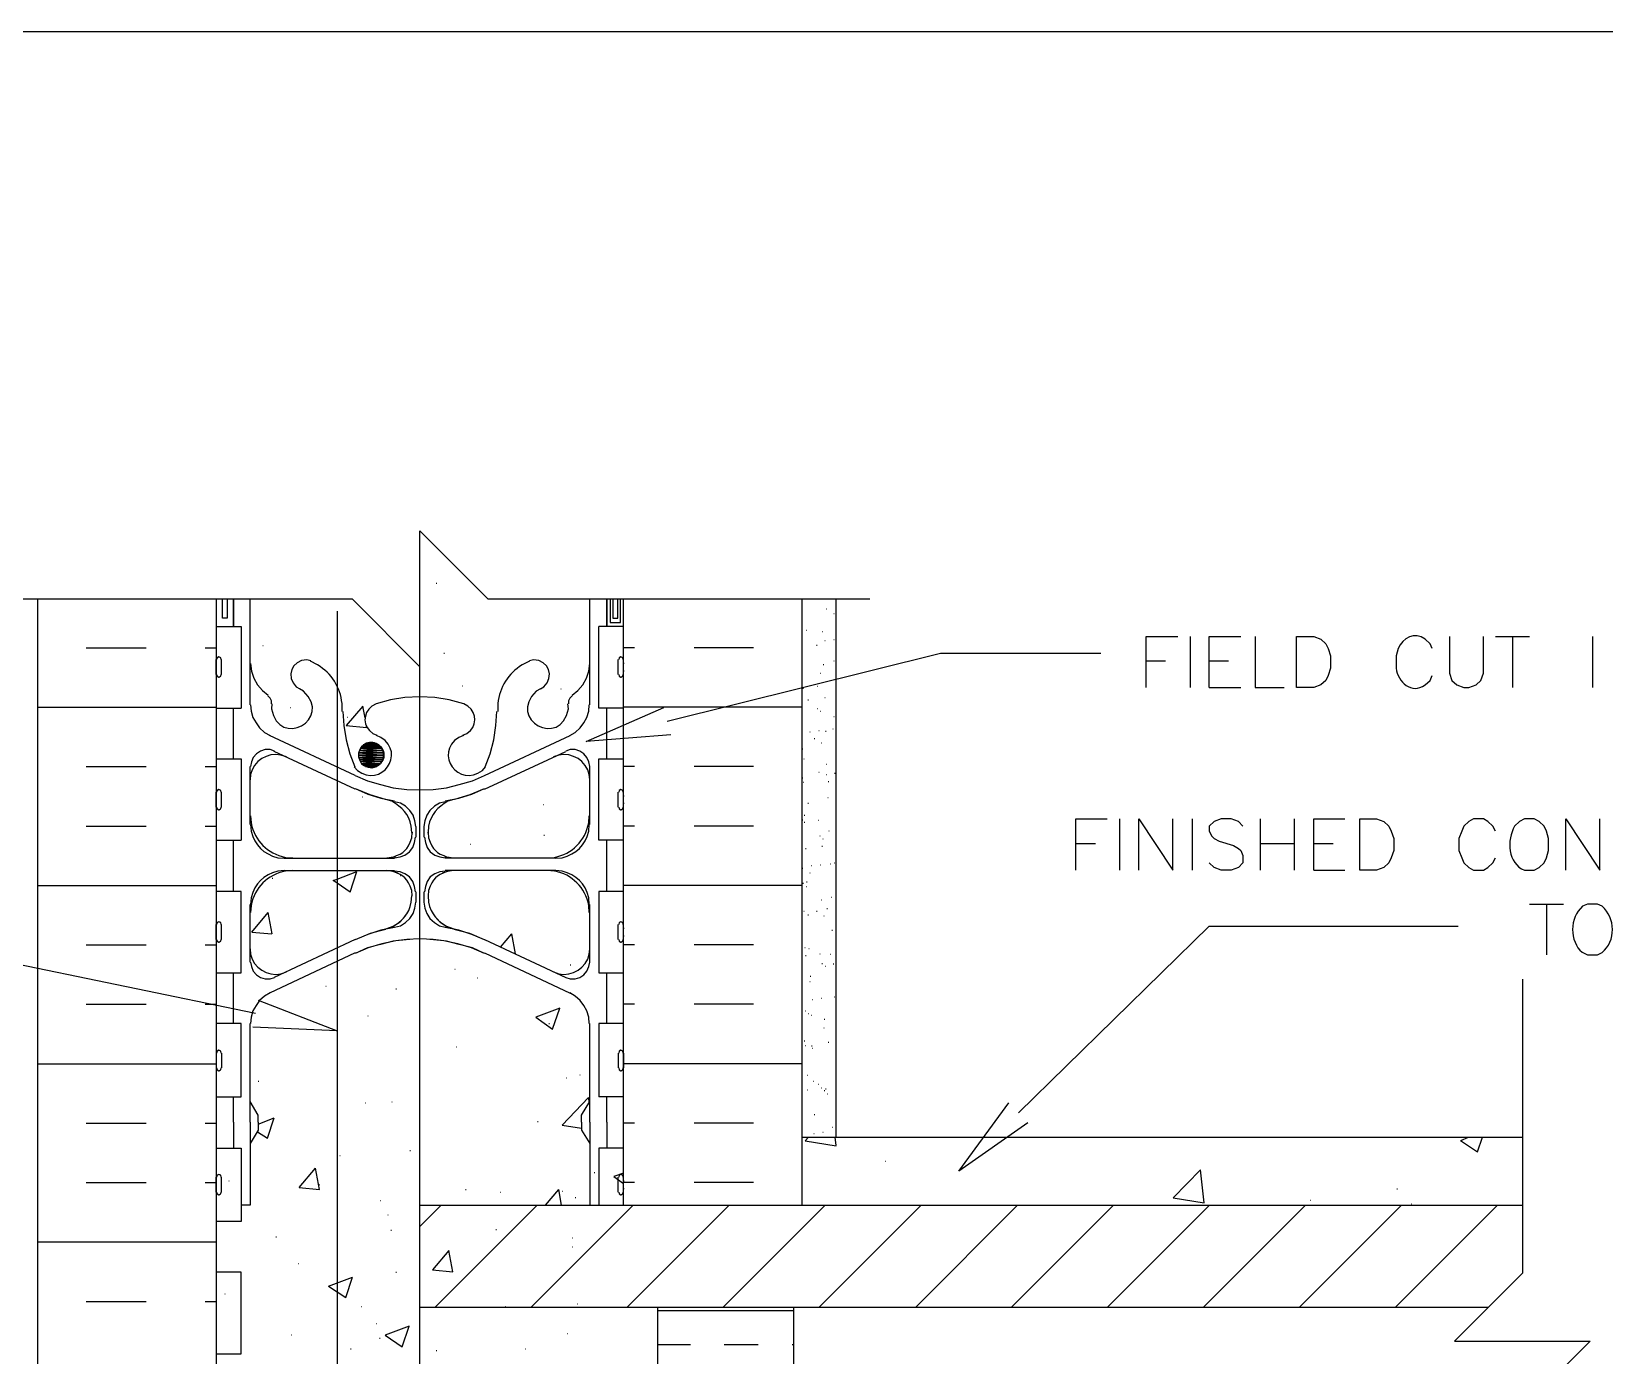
# Model space of a CAD drawing. Header units: millimetres. Extents: x 14 to 201, y 16 to 268.
# Drawn here: x 85 to 158.5, y 205.8 to 267.7 of the extents above; entities that cross this region are included whole.
import ezdxf

# ---------------------------------------------------------------- set-up
doc = ezdxf.new("R2010")
doc.units = ezdxf.units.MM
doc.layers.get('0').update_dxf_attribs({"linetype": 'CONTINUOUS'})

msp = doc.modelspace()

# ---------------------------------------------------------------- linework, layer by layer
at = {"color": 0}
for p, q in [((17.0174, 267.716), (198.121, 267.716)), ((103.124, 238.019), (103.124, 244.369)), ((103.124, 244.369), (106.299, 241.194)), ((82.0843, 241.194), (99.949, 241.194)), ((85.2593, 188.13), (85.2593, 241.194)), ((93.599, 241.194), (93.599, 188.13)), ((93.8953, 240.284), (93.8953, 241.194)), ((94.1077, 241.194), (94.1077, 240.284)), ((94.404, 239.903), (94.404, 241.194)), ((94.404, 241.194), (94.404, 239.903)), ((95.1865, 236.241), (95.1865, 241.194)), ((99.2505, 240.622), (99.2505, 115.105)), ((99.949, 241.194), (103.124, 238.019)), ((106.299, 241.194), (124.164, 241.194)), ((111.062, 236.241), (111.062, 241.194)), ((111.867, 239.903), (111.867, 241.194)), ((111.867, 241.194), (111.867, 239.903)), ((112.014, 241.194), (112.014, 240.093)), ((112.141, 241.194), (112.141, 240.284)), ((112.373, 240.284), (112.373, 241.194)), ((112.5, 240.093), (112.5, 241.194)), ((112.649, 212.852), (112.649, 241.194)), ((120.989, 212.852), (120.989, 241.194)), ((122.577, 216.027), (122.577, 241.194)), ((93.599, 239.903), (94.7635, 239.903)), ((94.1077, 240.284), (93.8953, 240.284)), ((94.7635, 239.903), (94.7635, 236.092)), ((112.649, 239.903), (111.485, 239.903)), ((111.485, 236.092), (111.485, 239.903)), ((112.014, 240.093), (112.5, 240.093)), ((112.141, 240.284), (112.373, 240.284)), ((137.075, 237.046), (137.075, 239.437)), ((137.075, 239.437), (138.558, 239.437)), ((139.128, 239.437), (139.128, 237.046)), ((140.017, 237.046), (140.017, 239.437)), ((140.017, 239.437), (141.5, 239.437)), ((142.176, 239.437), (142.176, 237.046)), ((144.103, 237.046), (144.103, 239.437)), ((144.103, 239.437), (144.908, 239.437)), ((144.908, 239.437), (145.245, 239.31)), ((145.245, 239.31), (145.478, 239.099)), ((145.478, 239.099), (145.584, 238.867)), ((150.347, 239.099), (150.114, 239.31)), ((150.453, 238.867), (150.347, 239.099)), ((151.258, 239.437), (151.258, 237.722)), ((152.845, 237.722), (152.845, 239.437)), ((153.416, 239.437), (155.003, 239.437)), ((154.2, 239.437), (154.2, 237.046)), ((157.945, 239.437), (157.945, 237.046)), ((93.599, 237.659), (93.599, 238.358)), ((93.6417, 238.442), (93.6198, 238.358)), ((93.726, 238.485), (93.6417, 238.442)), ((93.8114, 238.442), (93.726, 238.485)), ((93.726, 238.485), (93.7465, 238.485)), ((93.8318, 238.358), (93.8114, 238.442)), ((93.8526, 237.659), (93.8526, 238.358)), ((98.0225, 238.294), (97.8323, 238.337)), ((108.436, 238.337), (108.246, 238.294)), ((112.396, 237.659), (112.396, 238.358)), ((112.437, 238.442), (112.416, 238.358)), ((112.522, 238.485), (112.437, 238.442)), ((112.522, 238.485), (112.543, 238.485)), ((112.606, 238.442), (112.522, 238.485)), ((112.629, 238.358), (112.606, 238.442)), ((112.649, 237.659), (112.649, 238.358)), ((114.68, 235.479), (127.466, 238.654)), ((127.466, 238.654), (134.958, 238.654)), ((137.075, 238.294), (137.986, 238.294)), ((140.017, 238.294), (140.928, 238.294)), ((145.584, 238.867), (145.69, 238.528)), ((145.69, 238.528), (145.69, 237.956)), ((148.865, 238.867), (148.759, 238.528)), ((148.759, 238.528), (148.759, 237.956)), ((93.599, 238.188), (93.6198, 238.188)), ((93.599, 237.829), (93.6198, 237.829)), ((93.6198, 237.659), (93.6417, 237.575)), ((93.6417, 237.575), (93.726, 237.532)), ((93.726, 237.532), (93.8114, 237.575)), ((93.8114, 237.575), (93.8318, 237.659)), ((95.2073, 238.168), (95.25, 237.808)), ((95.25, 237.808), (95.3562, 237.49)), ((98.341, 238.104), (98.002, 238.274)), ((103.124, 212.852), (103.124, 238.019)), ((108.246, 238.274), (107.907, 238.104)), ((110.913, 237.49), (111.019, 237.808)), ((111.019, 237.808), (111.062, 238.168)), ((112.416, 237.659), (112.437, 237.575)), ((112.437, 237.575), (112.522, 237.532)), ((112.522, 237.532), (112.606, 237.575)), ((112.606, 237.575), (112.629, 237.659)), ((112.649, 238.188), (112.67, 238.188)), ((112.649, 237.829), (112.67, 237.829)), ((145.584, 237.617), (145.478, 237.383)), ((145.69, 237.956), (145.584, 237.617)), ((150.347, 237.383), (150.453, 237.617)), ((151.258, 237.722), (151.362, 237.383)), ((152.717, 237.383), (152.845, 237.722)), ((93.726, 237.532), (93.7465, 237.532)), ((95.3562, 237.49), (95.5255, 237.173)), ((95.5255, 237.173), (95.7584, 236.918)), ((95.7584, 236.918), (96.0328, 236.686)), ((97.3459, 237.087), (97.5155, 236.983)), ((97.6835, 236.877), (97.4933, 236.983)), ((108.755, 236.983), (108.563, 236.877)), ((108.755, 236.983), (108.924, 237.087)), ((110.236, 236.686), (110.512, 236.918)), ((110.512, 236.918), (110.745, 237.173)), ((110.745, 237.173), (110.913, 237.49)), ((112.522, 237.532), (112.543, 237.532)), ((140.017, 237.046), (141.5, 237.046)), ((142.176, 237.046), (143.531, 237.046)), ((144.908, 237.046), (144.103, 237.046)), ((145.245, 237.173), (144.908, 237.046)), ((145.478, 237.383), (145.245, 237.173)), ((150.114, 237.173), (150.347, 237.383)), ((151.362, 237.383), (151.595, 237.173)), ((151.595, 237.173), (151.934, 237.046)), ((151.934, 237.046), (152.167, 237.046)), ((152.167, 237.046), (152.506, 237.173)), ((152.506, 237.173), (152.717, 237.383)), ((93.599, 236.092), (94.7635, 236.092)), ((94.404, 233.722), (94.404, 236.092)), ((95.2073, 236.241), (95.2292, 235.945)), ((96.1182, 236.558), (96.012, 236.664)), ((96.1817, 236.431), (96.1182, 236.558)), ((96.1817, 236.284), (96.1817, 236.431)), ((96.2021, 236.284), (96.1817, 236.051)), ((99.4833, 235.924), (99.4833, 236.305)), ((101.071, 236.284), (100.881, 236.178)), ((101.749, 236.474), (101.071, 236.284)), ((102.425, 236.58), (101.749, 236.474)), ((103.124, 236.621), (102.425, 236.58)), ((103.823, 236.58), (103.124, 236.621)), ((104.499, 236.474), (103.823, 236.58)), ((105.178, 236.284), (104.499, 236.474)), ((105.368, 236.178), (105.178, 236.284)), ((106.765, 236.305), (106.765, 235.924)), ((110.067, 236.051), (110.046, 236.284)), ((110.13, 236.558), (110.067, 236.431)), ((110.067, 236.431), (110.067, 236.284)), ((110.236, 236.664), (110.13, 236.558)), ((110.892, 234.527), (114.533, 236.115)), ((111.019, 235.945), (111.041, 236.241)), ((112.649, 236.092), (111.485, 236.092)), ((111.867, 233.722), (111.867, 236.092)), ((95.2292, 235.945), (95.3135, 235.648)), ((95.3135, 235.648), (95.4624, 235.395)), ((95.4624, 235.395), (95.6303, 235.162)), ((99.526, 235.924), (99.5673, 235.267)), ((106.679, 235.267), (106.722, 235.924)), ((110.617, 235.162), (110.786, 235.395)), ((110.786, 235.395), (110.935, 235.648)), ((110.935, 235.648), (111.019, 235.945)), ((95.6303, 235.162), (95.8631, 234.95)), ((95.8631, 234.95), (96.1182, 234.801)), ((100.096, 232.94), (96.096, 234.801)), ((100.096, 232.94), (96.096, 234.801)), ((99.5673, 235.267), (99.6735, 234.611)), ((99.6735, 234.611), (99.8432, 233.955)), ((100.922, 234.907), (101.114, 234.823)), ((101.304, 234.717), (101.092, 234.801)), ((105.155, 234.801), (104.944, 234.717)), ((105.135, 234.823), (105.325, 234.907)), ((106.15, 232.94), (110.151, 234.801)), ((106.15, 232.94), (110.151, 234.801)), ((106.405, 233.955), (106.575, 234.611)), ((106.575, 234.611), (106.679, 235.267)), ((110.13, 234.801), (110.383, 234.95)), ((110.383, 234.95), (110.617, 235.162)), ((114.85, 234.844), (110.892, 234.527)), ((95.4828, 233.955), (95.334, 233.785)), ((95.673, 234.082), (95.4828, 233.955)), ((95.8854, 234.145), (95.673, 234.082)), ((96.1182, 234.145), (95.8854, 234.145)), ((96.3291, 234.082), (96.1182, 234.145)), ((100.096, 232.304), (96.3083, 234.061)), ((100.096, 232.304), (96.3083, 234.061)), ((96.8802, 233.808), (96.6251, 233.892)), ((96.8802, 233.808), (96.6251, 233.892)), ((99.8432, 233.955), (100.076, 233.342)), ((100.309, 234.145), (100.245, 233.976)), ((100.245, 233.976), (100.245, 233.808)), ((101.431, 233.892), (100.245, 233.892)), ((100.245, 233.892), (101.431, 233.785)), ((100.245, 233.892), (101.431, 233.892)), ((101.431, 233.998), (100.266, 233.998)), ((100.266, 233.998), (101.431, 233.892)), ((100.266, 233.998), (101.431, 233.998)), ((101.41, 234.104), (100.288, 234.104)), ((100.288, 234.104), (101.431, 233.998)), ((100.288, 234.104), (101.41, 234.104)), ((101.346, 234.208), (100.329, 234.208)), ((100.329, 234.208), (101.41, 234.104)), ((100.329, 234.208), (101.346, 234.208)), ((101.283, 234.294), (100.415, 234.294)), ((100.415, 234.294), (101.346, 234.208)), ((100.415, 234.294), (101.283, 234.294)), ((101.197, 234.378), (100.478, 234.378)), ((100.478, 234.378), (101.283, 234.294)), ((100.478, 234.378), (101.197, 234.378)), ((101.114, 234.421), (100.584, 234.421)), ((100.584, 234.421), (101.197, 234.378)), ((100.584, 234.421), (101.114, 234.421)), ((101.007, 234.464), (100.691, 234.464)), ((100.691, 234.464), (101.114, 234.421)), ((100.691, 234.464), (101.007, 234.464)), ((100.795, 234.484), (101.007, 234.464)), ((100.795, 234.484), (100.901, 234.484)), ((100.901, 234.484), (101.007, 234.464)), ((101.007, 234.464), (101.114, 234.421)), ((101.114, 234.421), (101.197, 234.378)), ((101.197, 234.378), (101.283, 234.294)), ((101.283, 234.294), (101.346, 234.208)), ((101.41, 234.061), (101.324, 234.231)), ((101.346, 234.208), (101.41, 234.104)), ((101.41, 234.104), (101.431, 233.998)), ((101.431, 233.892), (101.41, 234.061)), ((101.41, 233.722), (101.431, 233.892)), ((101.431, 233.998), (101.431, 233.892)), ((101.431, 233.892), (101.431, 233.785)), ((106.15, 232.304), (109.94, 234.061)), ((106.15, 232.304), (109.94, 234.061)), ((106.172, 233.342), (106.405, 233.955)), ((109.621, 233.892), (109.368, 233.808)), ((109.621, 233.892), (109.368, 233.808)), ((110.151, 234.145), (109.94, 234.082)), ((110.383, 234.145), (110.151, 234.145)), ((110.596, 234.082), (110.383, 234.145)), ((110.786, 233.955), (110.596, 234.082)), ((110.935, 233.785), (110.786, 233.955)), ((93.599, 233.722), (94.7635, 233.722)), ((94.7635, 233.722), (94.7635, 229.912)), ((95.1865, 230.653), (95.1865, 233.363)), ((95.25, 233.575), (95.2073, 233.363)), ((95.334, 233.785), (95.25, 233.575)), ((100.055, 233.342), (100.203, 233.172)), ((100.245, 233.808), (100.309, 233.638)), ((101.431, 233.785), (100.266, 233.785)), ((100.266, 233.785), (101.41, 233.679)), ((100.266, 233.785), (101.431, 233.785)), ((101.41, 233.679), (100.288, 233.679)), ((100.288, 233.679), (101.346, 233.595)), ((100.288, 233.679), (101.41, 233.679)), ((100.309, 233.638), (100.393, 233.489)), ((101.346, 233.595), (100.329, 233.595)), ((100.329, 233.595), (101.283, 233.489)), ((100.329, 233.595), (101.346, 233.595)), ((100.393, 233.489), (100.542, 233.383)), ((101.283, 233.489), (100.415, 233.489)), ((100.415, 233.489), (101.197, 233.426)), ((100.415, 233.489), (101.283, 233.489)), ((101.197, 233.426), (100.478, 233.426)), ((100.478, 233.426), (101.114, 233.363)), ((100.478, 233.426), (101.197, 233.426)), ((100.542, 233.383), (100.711, 233.32)), ((101.114, 233.363), (100.584, 233.363)), ((100.584, 233.363), (101.007, 233.32)), ((100.584, 233.363), (101.114, 233.363)), ((101.007, 233.32), (100.691, 233.32)), ((100.691, 233.32), (100.901, 233.299)), ((100.691, 233.32), (101.007, 233.32)), ((100.711, 233.32), (100.881, 233.299)), ((100.901, 233.299), (100.795, 233.299)), ((100.881, 233.299), (101.05, 233.342)), ((101.007, 233.32), (100.901, 233.299)), ((101.114, 233.363), (101.007, 233.32)), ((101.05, 233.342), (101.197, 233.426)), ((101.197, 233.426), (101.114, 233.363)), ((101.197, 233.426), (101.324, 233.553)), ((101.283, 233.489), (101.197, 233.426)), ((101.346, 233.595), (101.283, 233.489)), ((101.324, 233.553), (101.41, 233.722)), ((101.41, 233.679), (101.346, 233.595)), ((101.431, 233.785), (101.41, 233.679)), ((106.046, 233.172), (106.193, 233.342)), ((111.019, 233.575), (110.935, 233.785)), ((111.062, 233.363), (111.019, 233.575)), ((111.062, 230.653), (111.062, 233.363)), ((111.485, 229.912), (111.485, 233.722)), ((111.485, 233.722), (112.649, 233.722)), ((95.2073, 232.982), (95.1865, 232.727)), ((95.2073, 232.982), (95.1865, 232.727)), ((100.096, 232.94), (100.668, 232.684)), ((100.668, 232.684), (101.283, 232.517)), ((101.283, 232.517), (101.876, 232.368)), ((104.372, 232.368), (104.965, 232.517)), ((104.965, 232.517), (105.58, 232.684)), ((105.58, 232.684), (106.15, 232.94)), ((111.062, 232.727), (111.041, 232.982)), ((111.062, 232.727), (111.041, 232.982)), ((93.599, 231.458), (93.599, 232.155)), ((93.599, 231.987), (93.6198, 231.987)), ((93.6417, 232.241), (93.6198, 232.155)), ((93.726, 232.283), (93.6417, 232.241)), ((93.8114, 232.241), (93.726, 232.283)), ((93.726, 232.283), (93.7465, 232.283)), ((93.8318, 232.155), (93.8114, 232.241)), ((93.8526, 231.458), (93.8526, 232.155)), ((100.096, 232.325), (100.691, 232.071)), ((100.096, 232.325), (100.775, 232.051)), ((100.691, 232.071), (101.304, 231.881)), ((100.775, 232.051), (101.494, 231.838)), ((101.304, 231.881), (101.939, 231.754)), ((101.812, 231.732), (101.537, 231.818)), ((101.876, 232.368), (102.509, 232.283)), ((102.213, 231.648), (101.939, 231.712)), ((102.509, 232.283), (103.124, 232.261)), ((103.124, 232.261), (103.737, 232.283)), ((103.737, 232.283), (104.372, 232.368)), ((104.309, 231.712), (104.033, 231.648)), ((104.309, 231.754), (104.944, 231.881)), ((104.712, 231.818), (104.436, 231.732)), ((104.754, 231.838), (105.474, 232.051)), ((104.944, 231.881), (105.558, 232.071)), ((105.474, 232.051), (106.15, 232.325)), ((105.558, 232.071), (106.15, 232.325)), ((112.396, 231.458), (112.396, 232.155)), ((112.437, 232.241), (112.416, 232.155)), ((112.522, 232.283), (112.437, 232.241)), ((112.522, 232.283), (112.543, 232.283)), ((112.606, 232.241), (112.522, 232.283)), ((112.629, 232.155), (112.606, 232.241)), ((112.649, 231.458), (112.649, 232.155)), ((112.649, 231.987), (112.67, 231.987)), ((93.599, 231.648), (93.6198, 231.648)), ((93.6198, 231.458), (93.6417, 231.372)), ((93.6417, 231.372), (93.726, 231.33)), ((93.726, 231.33), (93.8114, 231.372)), ((93.726, 231.33), (93.7465, 231.33)), ((93.8114, 231.372), (93.8318, 231.458)), ((95.2073, 231.056), (95.2292, 230.717)), ((95.2073, 231.056), (95.2292, 230.717)), ((102.446, 231.499), (102.213, 231.648)), ((102.658, 231.309), (102.446, 231.499)), ((102.807, 231.077), (102.658, 231.309)), ((102.891, 230.823), (102.807, 231.077)), ((103.441, 231.077), (103.357, 230.823)), ((103.59, 231.309), (103.441, 231.077)), ((103.801, 231.499), (103.59, 231.309)), ((104.033, 231.648), (103.801, 231.499)), ((111.019, 230.717), (111.041, 231.056)), ((111.019, 230.717), (111.041, 231.056)), ((112.416, 231.458), (112.437, 231.372)), ((112.437, 231.372), (112.522, 231.33)), ((112.522, 231.33), (112.606, 231.372)), ((112.522, 231.33), (112.543, 231.33)), ((112.606, 231.372), (112.629, 231.458)), ((112.649, 231.648), (112.67, 231.648)), ((95.2073, 230.653), (95.2292, 230.336)), ((95.2073, 230.653), (95.2292, 230.336)), ((102.742, 230.271), (102.722, 230.568)), ((102.742, 230.018), (102.765, 230.271)), ((102.765, 230.271), (102.785, 230.271)), ((102.934, 230.547), (102.891, 230.823)), ((102.934, 230.547), (102.934, 230.061)), ((103.357, 230.823), (103.314, 230.547)), ((103.314, 230.547), (103.314, 230.061)), ((103.484, 230.271), (103.504, 230.271)), ((103.527, 230.568), (103.504, 230.271)), ((103.504, 230.271), (103.527, 230.018)), ((111.019, 230.336), (111.041, 230.653)), ((111.019, 230.336), (111.041, 230.653)), ((133.795, 228.516), (133.795, 230.907)), ((133.795, 230.907), (135.254, 230.907)), ((135.826, 230.907), (135.826, 228.516)), ((136.737, 228.516), (136.737, 230.907)), ((136.737, 230.907), (138.325, 228.516)), ((138.325, 228.516), (138.325, 230.907)), ((139.234, 230.907), (139.234, 228.516)), ((140.25, 230.78), (140.017, 230.568)), ((140.017, 230.568), (140.017, 230.336)), ((140.017, 230.336), (140.145, 230.104)), ((140.589, 230.907), (140.25, 230.78)), ((141.055, 230.907), (140.589, 230.907)), ((141.394, 230.78), (141.055, 230.907)), ((141.604, 230.568), (141.394, 230.78)), ((142.409, 230.907), (142.409, 228.516)), ((143.997, 230.907), (143.997, 228.516)), ((144.908, 228.516), (144.908, 230.907)), ((144.908, 230.907), (146.367, 230.907)), ((147.066, 228.516), (147.066, 230.907)), ((147.066, 230.907), (147.85, 230.907)), ((147.85, 230.907), (148.187, 230.78)), ((148.187, 230.78), (148.42, 230.568)), ((148.42, 230.568), (148.526, 230.336)), ((148.526, 230.336), (148.653, 229.997)), ((151.828, 230.336), (151.701, 229.997)), ((151.934, 230.568), (151.828, 230.336)), ((152.167, 230.78), (151.934, 230.568)), ((152.379, 230.907), (152.167, 230.78)), ((152.845, 230.907), (152.379, 230.907)), ((153.056, 230.78), (152.845, 230.907)), ((153.289, 230.568), (153.056, 230.78)), ((153.416, 230.336), (153.289, 230.568)), ((154.537, 230.78), (154.304, 230.568)), ((154.77, 230.907), (154.537, 230.78)), ((155.215, 230.907), (154.77, 230.907)), ((155.448, 230.78), (155.215, 230.907)), ((155.681, 230.568), (155.448, 230.78)), ((155.787, 230.336), (155.681, 230.568)), ((155.892, 229.997), (155.787, 230.336)), ((156.697, 228.516), (156.697, 230.907)), ((156.697, 230.907), (158.284, 228.516)), ((158.284, 228.516), (158.284, 230.907)), ((93.599, 229.912), (94.7635, 229.912)), ((94.404, 227.521), (94.404, 229.912)), ((102.638, 229.362), (102.785, 229.574)), ((102.785, 229.574), (102.871, 229.807)), ((102.871, 229.807), (102.912, 230.061)), ((103.336, 230.061), (103.378, 229.807)), ((103.378, 229.807), (103.463, 229.574)), ((103.463, 229.574), (103.61, 229.362)), ((112.649, 229.912), (111.485, 229.912)), ((111.867, 227.521), (111.867, 229.912)), ((133.795, 229.765), (134.705, 229.765)), ((140.145, 230.104), (140.25, 229.997)), ((140.25, 229.997), (140.483, 229.871)), ((140.483, 229.871), (141.161, 229.658)), ((141.161, 229.658), (141.394, 229.532)), ((141.394, 229.532), (141.5, 229.426)), ((142.409, 229.765), (143.997, 229.765)), ((144.908, 229.765), (145.817, 229.765)), ((148.653, 229.997), (148.653, 229.426)), ((151.701, 229.997), (151.701, 229.426)), ((155.892, 229.426), (155.892, 229.997)), ((96.4777, 229.086), (96.774, 229.066)), ((96.4777, 229.086), (96.774, 229.066)), ((96.774, 229.066), (101.939, 229.066)), ((96.774, 229.066), (101.579, 229.066)), ((96.8375, 229.108), (97.1765, 229.086)), ((96.8375, 229.108), (97.1765, 229.086)), ((101.579, 229.086), (101.98, 229.15)), ((101.579, 229.086), (101.833, 229.108)), ((101.939, 229.086), (102.193, 229.129)), ((102.193, 229.129), (102.425, 229.213)), ((102.425, 229.213), (102.638, 229.362)), ((103.61, 229.362), (103.823, 229.213)), ((103.823, 229.213), (104.056, 229.129)), ((104.056, 229.129), (104.309, 229.086)), ((104.289, 229.15), (104.691, 229.086)), ((109.474, 229.066), (104.309, 229.066)), ((104.436, 229.108), (104.691, 229.086)), ((109.474, 229.066), (104.691, 229.066)), ((109.072, 229.086), (109.411, 229.108)), ((109.072, 229.086), (109.411, 229.108)), ((109.474, 229.066), (109.77, 229.086)), ((109.474, 229.066), (109.77, 229.086)), ((140.25, 228.643), (140.017, 228.854)), ((141.604, 228.854), (141.394, 228.643)), ((141.5, 229.426), (141.604, 229.193)), ((141.604, 229.193), (141.604, 228.854)), ((148.42, 228.854), (148.187, 228.643)), ((148.526, 229.086), (148.42, 228.854)), ((148.653, 229.426), (148.526, 229.086)), ((151.701, 229.426), (151.828, 229.086)), ((151.828, 229.086), (151.934, 228.854)), ((151.934, 228.854), (152.167, 228.643)), ((153.056, 228.643), (153.289, 228.854)), ((153.289, 228.854), (153.416, 229.086)), ((155.448, 228.643), (155.681, 228.854)), ((155.681, 228.854), (155.787, 229.086)), ((155.787, 229.086), (155.892, 229.426)), ((96.774, 228.494), (96.4777, 228.473)), ((96.774, 228.494), (96.4777, 228.473)), ((96.774, 228.494), (101.939, 228.494)), ((96.774, 228.494), (101.579, 228.494)), ((97.1765, 228.494), (96.8375, 228.473)), ((97.1765, 228.494), (96.8375, 228.473)), ((101.833, 228.473), (101.579, 228.494)), ((101.854, 228.451), (101.579, 228.494)), ((102.108, 228.367), (101.854, 228.451)), ((102.193, 228.431), (101.939, 228.473)), ((102.425, 228.346), (102.193, 228.431)), ((102.638, 228.197), (102.425, 228.346)), ((102.785, 227.987), (102.638, 228.197)), ((102.871, 227.754), (102.785, 227.987)), ((103.463, 227.987), (103.378, 227.754)), ((103.61, 228.197), (103.463, 227.987)), ((103.823, 228.346), (103.61, 228.197)), ((104.056, 228.431), (103.823, 228.346)), ((104.309, 228.473), (104.056, 228.431)), ((104.415, 228.451), (104.162, 228.367)), ((109.474, 228.494), (104.309, 228.494)), ((104.691, 228.494), (104.415, 228.451)), ((104.691, 228.494), (104.436, 228.473)), ((109.474, 228.494), (104.691, 228.494)), ((109.411, 228.473), (109.072, 228.494)), ((109.411, 228.473), (109.072, 228.494)), ((109.77, 228.473), (109.474, 228.494)), ((109.77, 228.473), (109.474, 228.494)), ((140.589, 228.516), (140.25, 228.643)), ((141.055, 228.516), (140.589, 228.516)), ((141.394, 228.643), (141.055, 228.516)), ((144.908, 228.516), (146.367, 228.516)), ((147.85, 228.516), (147.066, 228.516)), ((148.187, 228.643), (147.85, 228.516)), ((152.167, 228.643), (152.379, 228.516)), ((152.379, 228.516), (152.845, 228.516)), ((152.845, 228.516), (153.056, 228.643)), ((154.77, 228.516), (155.215, 228.516)), ((155.215, 228.516), (155.448, 228.643)), ((94.7635, 227.521), (93.599, 227.521)), ((94.7635, 223.711), (94.7635, 227.521)), ((102.722, 227.013), (102.742, 227.309)), ((102.765, 227.309), (102.742, 227.562)), ((102.912, 227.499), (102.871, 227.754)), ((102.934, 227.499), (102.934, 227.013)), ((103.314, 227.499), (103.314, 227.013)), ((103.378, 227.754), (103.336, 227.499)), ((103.527, 227.562), (103.504, 227.309)), ((103.504, 227.309), (103.527, 227.013)), ((112.649, 227.521), (111.485, 227.521)), ((111.485, 227.521), (111.485, 223.711)), ((95.1865, 224.218), (95.1865, 226.906)), ((95.2292, 227.225), (95.2073, 226.906)), ((95.2292, 227.225), (95.2073, 226.906)), ((95.2292, 226.864), (95.2073, 226.526)), ((95.2292, 226.864), (95.2073, 226.526)), ((102.807, 226.483), (102.891, 226.737)), ((102.891, 226.737), (102.934, 227.013)), ((103.314, 227.013), (103.357, 226.737)), ((103.357, 226.737), (103.441, 226.483)), ((111.041, 226.906), (111.019, 227.225)), ((111.041, 226.906), (111.019, 227.225)), ((111.041, 226.526), (111.019, 226.864)), ((111.041, 226.526), (111.019, 226.864)), ((111.062, 224.218), (111.062, 226.906)), ((155.003, 226.929), (156.591, 226.929)), ((155.787, 226.929), (155.787, 224.557)), ((157.479, 226.822), (157.269, 226.59)), ((157.712, 226.929), (157.479, 226.822)), ((158.178, 226.929), (157.712, 226.929)), ((158.39, 226.822), (158.178, 226.929)), ((93.599, 225.276), (93.599, 225.975)), ((93.599, 225.805), (93.6198, 225.805)), ((93.6417, 226.06), (93.6198, 225.975)), ((93.726, 226.103), (93.6417, 226.06)), ((93.8114, 226.06), (93.726, 226.103)), ((93.726, 226.103), (93.7465, 226.103)), ((93.8318, 225.975), (93.8114, 226.06)), ((93.8526, 225.276), (93.8526, 225.975)), ((101.939, 225.828), (101.304, 225.701)), ((101.537, 225.764), (101.876, 225.891)), ((101.537, 225.764), (101.812, 225.848)), ((101.876, 225.891), (102.193, 226.103)), ((101.939, 225.848), (102.213, 225.911)), ((102.193, 226.103), (102.446, 226.377)), ((102.213, 225.911), (102.446, 226.06)), ((102.446, 226.06), (102.658, 226.251)), ((102.658, 226.251), (102.807, 226.483)), ((103.441, 226.483), (103.59, 226.251)), ((103.59, 226.251), (103.801, 226.06)), ((103.801, 226.377), (104.056, 226.103)), ((103.801, 226.06), (104.033, 225.911)), ((104.033, 225.911), (104.309, 225.848)), ((104.056, 226.103), (104.372, 225.891)), ((104.944, 225.701), (104.309, 225.828)), ((104.372, 225.891), (104.712, 225.764)), ((104.436, 225.848), (104.712, 225.764)), ((112.396, 225.276), (112.396, 225.975)), ((112.437, 226.06), (112.416, 225.975)), ((112.522, 226.103), (112.437, 226.06)), ((112.522, 226.103), (112.543, 226.103)), ((112.606, 226.06), (112.522, 226.103)), ((112.629, 225.975), (112.606, 226.06)), ((112.649, 225.276), (112.649, 225.975)), ((112.649, 225.805), (112.67, 225.805)), ((131.107, 217.171), (140.017, 225.891)), ((140.017, 225.891), (151.658, 225.891)), ((93.599, 225.446), (93.6198, 225.446)), ((93.6198, 225.276), (93.6417, 225.192)), ((93.6417, 225.192), (93.726, 225.149)), ((93.726, 225.149), (93.8114, 225.192)), ((93.726, 225.149), (93.7465, 225.149)), ((93.8114, 225.192), (93.8318, 225.276)), ((100.096, 225.276), (96.3083, 223.498)), ((100.096, 225.276), (96.3083, 223.498)), ((100.795, 225.552), (100.096, 225.256)), ((100.691, 225.509), (100.096, 225.256)), ((101.283, 225.045), (100.668, 224.875)), ((101.304, 225.701), (100.691, 225.509)), ((101.346, 225.065), (100.711, 224.875)), ((101.537, 225.742), (100.795, 225.552)), ((101.876, 225.192), (101.283, 225.045)), ((102.003, 225.213), (101.346, 225.065)), ((102.509, 225.276), (101.876, 225.192)), ((102.658, 225.276), (102.003, 225.213)), ((103.124, 225.298), (102.509, 225.276)), ((103.737, 225.276), (103.124, 225.298)), ((104.246, 225.213), (103.59, 225.276)), ((104.372, 225.192), (103.737, 225.276)), ((104.902, 225.065), (104.246, 225.213)), ((104.965, 225.045), (104.372, 225.192)), ((105.453, 225.552), (104.712, 225.742)), ((105.537, 224.875), (104.902, 225.065)), ((105.558, 225.509), (104.944, 225.701)), ((105.58, 224.875), (104.965, 225.045)), ((106.15, 225.256), (105.453, 225.552)), ((106.15, 225.256), (105.558, 225.509)), ((106.15, 225.276), (109.94, 223.498)), ((106.15, 225.276), (109.94, 223.498)), ((112.416, 225.276), (112.437, 225.192)), ((112.437, 225.192), (112.522, 225.149)), ((112.522, 225.149), (112.606, 225.192)), ((112.522, 225.149), (112.543, 225.149)), ((112.606, 225.192), (112.629, 225.276)), ((112.649, 225.446), (112.67, 225.446)), ((95.4401, 221.805), (81.1953, 224.747)), ((95.1865, 224.832), (95.2073, 224.579)), ((95.1865, 224.832), (95.2073, 224.579)), ((100.096, 224.642), (96.096, 222.758)), ((100.096, 224.642), (96.096, 222.758)), ((100.668, 224.875), (100.096, 224.62)), ((100.711, 224.875), (100.096, 224.62)), ((106.15, 224.62), (105.537, 224.875)), ((106.15, 224.62), (105.58, 224.875)), ((106.15, 224.642), (110.151, 222.758)), ((106.15, 224.642), (110.151, 222.758)), ((111.041, 224.579), (111.062, 224.832)), ((111.041, 224.579), (111.062, 224.832)), ((157.712, 224.557), (158.178, 224.557)), ((158.178, 224.557), (158.39, 224.663)), ((93.599, 223.711), (94.7635, 223.711)), ((94.404, 221.341), (94.404, 223.711)), ((95.2073, 224.218), (95.25, 224.007)), ((95.25, 224.007), (95.334, 223.795)), ((95.334, 223.795), (95.4828, 223.625)), ((95.4828, 223.625), (95.673, 223.498)), ((96.6251, 223.668), (96.8802, 223.754)), ((96.6251, 223.668), (96.8802, 223.754)), ((109.368, 223.754), (109.621, 223.668)), ((109.368, 223.754), (109.621, 223.668)), ((110.596, 223.498), (110.786, 223.625)), ((110.786, 223.625), (110.935, 223.795)), ((110.935, 223.795), (111.019, 224.007)), ((111.019, 224.007), (111.062, 224.218)), ((111.485, 223.711), (112.649, 223.711)), ((111.867, 221.341), (111.867, 223.711)), ((95.673, 223.498), (95.8854, 223.435)), ((95.8854, 223.435), (96.1182, 223.435)), ((96.1182, 223.435), (96.3291, 223.498)), ((109.94, 223.498), (110.151, 223.435)), ((110.151, 223.435), (110.383, 223.435)), ((110.383, 223.435), (110.596, 223.498)), ((154.666, 223.415), (154.666, 209.677)), ((95.4624, 222.187), (95.3135, 221.933)), ((95.6303, 222.419), (95.4624, 222.187)), ((95.5668, 222.44), (99.2505, 221.002)), ((95.8631, 222.63), (95.6303, 222.419)), ((96.1182, 222.779), (95.8631, 222.63)), ((110.383, 222.63), (110.13, 222.779)), ((110.617, 222.419), (110.383, 222.63)), ((110.786, 222.187), (110.617, 222.419)), ((110.935, 221.933), (110.786, 222.187)), ((95.2292, 221.637), (95.2073, 221.341)), ((95.3135, 221.933), (95.2292, 221.637)), ((111.019, 221.637), (110.935, 221.933)), ((111.041, 221.341), (111.019, 221.637)), ((94.7635, 221.341), (93.599, 221.341)), ((94.7635, 217.91), (94.7635, 221.341)), ((95.1865, 216.726), (95.1865, 221.341)), ((99.2505, 221.002), (95.3135, 221.171)), ((111.062, 216.726), (111.062, 221.341)), ((112.649, 221.341), (111.485, 221.341)), ((111.485, 221.341), (111.485, 217.91)), ((93.599, 219.964), (93.599, 219.265)), ((93.6417, 220.049), (93.6198, 219.964)), ((93.726, 220.091), (93.6417, 220.049)), ((93.8114, 220.049), (93.726, 220.091)), ((93.726, 220.091), (93.7465, 220.091)), ((93.8318, 219.964), (93.8114, 220.049)), ((93.8526, 219.964), (93.8526, 219.265)), ((112.396, 219.964), (112.396, 219.265)), ((112.437, 220.049), (112.416, 219.964)), ((112.522, 220.091), (112.437, 220.049)), ((112.522, 220.091), (112.543, 220.091)), ((112.606, 220.049), (112.522, 220.091)), ((112.629, 219.964), (112.606, 220.049)), ((112.649, 219.964), (112.649, 219.265)), ((93.599, 219.794), (93.6198, 219.794)), ((93.599, 219.455), (93.6198, 219.455)), ((93.6198, 219.265), (93.6417, 219.181)), ((93.6417, 219.181), (93.726, 219.138)), ((93.726, 219.138), (93.8114, 219.181)), ((93.8114, 219.181), (93.8318, 219.265)), ((112.416, 219.265), (112.437, 219.181)), ((112.437, 219.181), (112.522, 219.138)), ((112.522, 219.138), (112.606, 219.181)), ((112.606, 219.181), (112.629, 219.265)), ((112.649, 219.794), (112.67, 219.794)), ((112.649, 219.455), (112.67, 219.455)), ((93.726, 219.138), (93.7465, 219.138)), ((112.522, 219.138), (112.543, 219.138)), ((93.599, 217.91), (94.7635, 217.91)), ((94.404, 216.726), (94.404, 217.91)), ((95.5668, 217.065), (95.1865, 217.7)), ((110.68, 217.065), (111.062, 217.7)), ((112.649, 217.91), (111.485, 217.91)), ((111.867, 216.726), (111.867, 217.91)), ((95.5668, 216.726), (95.5668, 217.065)), ((110.68, 216.726), (110.68, 217.065)), ((128.312, 214.439), (130.661, 217.636)), ((94.404, 216.726), (94.404, 215.52)), ((95.1865, 216.726), (95.1865, 212.852)), ((95.5668, 216.366), (95.1865, 215.731)), ((95.5668, 216.726), (95.5668, 216.366)), ((110.68, 216.726), (110.68, 216.366)), ((110.68, 216.366), (111.062, 215.731)), ((111.062, 216.726), (111.062, 212.852)), ((111.867, 216.726), (111.867, 215.52)), ((131.55, 216.705), (128.312, 214.439)), ((93.599, 215.52), (94.7635, 215.52)), ((94.7635, 215.52), (94.7635, 212.09)), ((112.649, 215.52), (111.485, 215.52)), ((111.485, 215.52), (111.485, 212.852)), ((120.989, 216.027), (154.666, 216.027)), ((93.599, 213.467), (93.599, 214.164)), ((93.6417, 214.249), (93.6198, 214.164)), ((93.726, 214.292), (93.6417, 214.249)), ((93.8114, 214.249), (93.726, 214.292)), ((93.726, 214.292), (93.7465, 214.292)), ((93.8318, 214.164), (93.8114, 214.249)), ((93.8526, 213.467), (93.8526, 214.164)), ((112.396, 213.467), (112.396, 214.164)), ((112.437, 214.249), (112.416, 214.164)), ((112.522, 214.292), (112.437, 214.249)), ((112.522, 214.292), (112.543, 214.292)), ((112.606, 214.249), (112.522, 214.292)), ((112.629, 214.164), (112.606, 214.249)), ((112.649, 213.467), (112.649, 214.164)), ((93.599, 213.996), (93.6198, 213.996)), ((93.599, 213.634), (93.6198, 213.634)), ((93.6198, 213.467), (93.6417, 213.381)), ((93.6417, 213.381), (93.726, 213.338)), ((93.726, 213.338), (93.8114, 213.381)), ((93.726, 213.338), (93.7465, 213.338)), ((93.8114, 213.381), (93.8318, 213.467)), ((112.416, 213.467), (112.437, 213.381)), ((112.437, 213.381), (112.522, 213.338)), ((112.522, 213.338), (112.606, 213.381)), ((112.522, 213.338), (112.543, 213.338)), ((112.606, 213.381), (112.629, 213.467)), ((112.649, 213.996), (112.67, 213.996)), ((112.649, 213.634), (112.67, 213.634)), ((95.1865, 212.852), (94.7635, 212.852)), ((103.124, 212.852), (154.666, 212.852)), ((103.124, 187.452), (103.124, 212.852)), ((120.926, 212.852), (154.666, 212.852)), ((94.7635, 212.09), (93.599, 212.09)), ((94.7635, 209.719), (93.599, 209.719)), ((94.7635, 205.909), (94.7635, 209.719)), ((151.491, 206.502), (154.666, 209.677)), ((93.599, 208.153), (93.599, 207.454)), ((93.599, 207.983), (93.6198, 207.983)), ((93.599, 207.646), (93.6198, 207.646)), ((103.124, 208.089), (153.078, 208.089)), ((114.237, 208.089), (114.237, 192.214)), ((120.587, 208.089), (120.587, 192.214)), ((151.491, 206.502), (157.841, 206.502)), ((157.841, 206.502), (154.666, 203.327)), ((93.599, 205.909), (94.7635, 205.909))]:
    msp.add_line(p, q, dxfattribs=at)
at = {"color": 252}
for p, q in [((103.886, 241.935), (103.907, 241.935)), ((122.131, 240.728), (122.154, 240.728)), ((122.47, 240.517), (122.491, 240.517)), ((121.179, 239.733), (121.2, 239.733)), ((121.666, 239.034), (121.688, 239.034)), ((121.941, 239.67), (121.962, 239.67)), ((122.047, 239.247), (122.068, 239.247)), ((122.47, 239.29), (122.491, 239.29)), ((87.5249, 238.908), (90.3182, 238.908)), ((93.0906, 238.908), (93.599, 238.908)), ((95.7792, 239.014), (95.8, 239.014)), ((104.246, 238.654), (104.267, 238.654)), ((113.158, 238.908), (112.649, 238.908)), ((118.723, 238.908), (115.951, 238.908)), ((122.47, 238.294), (122.491, 238.294)), ((121.835, 237.722), (121.857, 237.722)), ((121.984, 238.125), (122.005, 238.125)), ((105.092, 237.13), (105.114, 237.13)), ((109.707, 236.983), (109.728, 236.983)), ((121.03, 237.024), (121.053, 237.024)), ((121.688, 237.109), (121.708, 237.109)), ((85.2593, 236.135), (93.599, 236.135)), ((97.0703, 236.115), (97.0911, 236.115)), ((100.458, 236.178), (99.6735, 235.267)), ((100.562, 235.628), (100.458, 236.178)), ((120.989, 236.135), (112.649, 236.135)), ((121.263, 236.474), (121.285, 236.474)), ((122.047, 236.58), (122.068, 236.58)), ((99.7162, 235.669), (99.737, 235.669)), ((121.688, 236.072), (121.708, 236.072)), ((121.835, 235.945), (121.856, 235.945)), ((122.47, 235.692), (122.491, 235.692)), ((99.6735, 235.267), (100.626, 235.183)), ((100.626, 235.183), (100.626, 235.246)), ((121.349, 234.971), (121.369, 234.971)), ((121.559, 234.674), (121.582, 234.674)), ((121.772, 235.034), (121.792, 235.034)), ((122.089, 235.013), (122.111, 235.013)), ((122.428, 235.119), (122.45, 235.119)), ((122.554, 235.31), (122.577, 235.31)), ((121.01, 234.188), (121.03, 234.188)), ((121.898, 234.464), (121.921, 234.464)), ((87.5249, 233.363), (90.3182, 233.363)), ((93.0906, 233.363), (93.599, 233.363)), ((113.158, 233.363), (112.649, 233.363)), ((118.723, 233.363), (115.951, 233.363)), ((121.073, 233.722), (121.095, 233.722)), ((122.131, 233.469), (122.154, 233.469)), ((121.01, 232.833), (121.03, 232.833)), ((121.053, 232.621), (121.073, 232.621)), ((121.772, 233.087), (121.792, 233.087)), ((122.111, 232.982), (122.131, 232.982)), ((122.217, 232.664), (122.238, 232.664)), ((122.513, 233.046), (122.534, 233.046)), ((122.554, 232.431), (122.577, 232.431)), ((100.435, 231.944), (100.456, 231.944)), ((122.195, 231.902), (122.217, 231.902)), ((108.902, 231.585), (108.923, 231.585)), ((121.095, 231.077), (121.116, 231.077)), ((121.263, 231.648), (121.285, 231.648)), ((87.5249, 230.568), (90.3182, 230.568)), ((93.0906, 230.568), (93.599, 230.568)), ((113.158, 230.568), (112.649, 230.568)), ((118.723, 230.568), (115.951, 230.568)), ((121.01, 230.864), (121.03, 230.864)), ((121.095, 230.759), (121.116, 230.759)), ((121.751, 230.843), (121.772, 230.843)), ((122.238, 230.357), (122.258, 230.357)), ((105.474, 229.722), (105.494, 229.722)), ((108.923, 230.145), (108.945, 230.145)), ((121.158, 229.532), (121.179, 229.532)), ((121.815, 230.124), (121.835, 230.124)), ((121.921, 229.638), (121.941, 229.638)), ((121.962, 229.975), (121.984, 229.975)), ((121.412, 228.727), (121.433, 228.727)), ((121.835, 228.769), (121.857, 228.769)), ((122.301, 228.812), (122.321, 228.812)), ((122.491, 228.854), (122.513, 228.854)), ((96.223, 228.134), (96.2448, 228.134)), ((99.0604, 228.028), (99.2505, 228.092)), ((99.2505, 227.902), (99.0604, 228.028)), ((99.2505, 228.092), (100.182, 228.451)), ((99.8636, 227.478), (100.182, 228.451)), ((102.193, 228.261), (102.213, 228.261)), ((121.01, 228.6), (121.03, 228.6)), ((121.349, 228.388), (121.369, 228.388)), ((85.2593, 227.795), (93.599, 227.795)), ((99.8636, 227.478), (99.2505, 227.902)), ((120.989, 227.795), (112.649, 227.795)), ((121.03, 227.902), (121.053, 227.902)), ((121.179, 227.754), (121.2, 227.754)), ((121.2, 227.965), (121.222, 227.965)), ((95.2708, 225.615), (96.0328, 226.526)), ((96.223, 225.531), (96.0328, 226.526)), ((121.073, 226.59), (121.095, 226.59)), ((121.666, 226.59), (121.688, 226.59)), ((121.878, 227.119), (121.898, 227.119)), ((122.154, 226.716), (122.174, 226.716)), ((122.344, 227.245), (122.364, 227.245)), ((121.263, 226.42), (121.285, 226.42)), ((122.005, 226.377), (122.025, 226.377)), ((95.2708, 225.615), (96.2021, 225.531)), ((106.892, 224.917), (107.421, 225.531)), ((107.59, 224.599), (107.421, 225.531)), ((122.386, 225.701), (122.407, 225.701)), ((87.5249, 225.022), (90.3182, 225.022)), ((93.0906, 225.022), (93.599, 225.022)), ((113.158, 225.022), (112.649, 225.022)), ((118.723, 225.022), (115.951, 225.022)), ((121.116, 224.896), (121.136, 224.896)), ((121.158, 224.516), (121.179, 224.516)), ((121.306, 224.853), (121.328, 224.853)), ((121.815, 224.599), (121.835, 224.599)), ((122.301, 224.579), (122.321, 224.579)), ((104.754, 223.88), (104.775, 223.88)), ((110.151, 224.091), (110.173, 224.091)), ((121.921, 224.154), (121.941, 224.154)), ((122.068, 224.028), (122.089, 224.028)), ((122.45, 224.134), (122.47, 224.134)), ((98.7213, 223.096), (98.7418, 223.096)), ((102.003, 222.969), (102.023, 222.969)), ((105.813, 223.478), (105.833, 223.478)), ((121.349, 223.308), (121.369, 223.308)), ((121.369, 223.562), (121.392, 223.562)), ((87.5249, 222.25), (90.3182, 222.25)), ((93.0906, 222.25), (93.599, 222.25)), ((113.158, 222.25), (112.649, 222.25)), ((118.723, 222.25), (115.951, 222.25)), ((121.475, 222.462), (121.496, 222.462)), ((121.898, 222.526), (121.921, 222.526)), ((122.491, 222.589), (122.513, 222.589)), ((122.554, 222.61), (122.577, 222.61)), ((100.689, 221.7), (100.711, 221.7)), ((109.664, 222.06), (108.543, 221.635)), ((108.543, 221.635), (109.325, 221.085)), ((109.325, 221.085), (109.664, 222.06)), ((121.136, 221.933), (121.158, 221.933)), ((121.285, 221.805), (121.306, 221.805)), ((121.412, 221.742), (121.433, 221.742)), ((122.025, 221.552), (122.047, 221.552)), ((109.156, 221.339), (109.178, 221.339)), ((122.005, 221.149), (122.025, 221.149)), ((122.554, 221.022), (122.577, 221.022)), ((104.818, 220.26), (104.838, 220.26)), ((121.095, 220.536), (121.116, 220.536)), ((121.136, 220.323), (121.158, 220.323)), ((121.433, 220.303), (121.455, 220.303)), ((121.455, 220.197), (121.475, 220.197)), ((122.217, 220.472), (122.238, 220.472)), ((85.2593, 219.455), (93.599, 219.455)), ((120.989, 219.455), (112.649, 219.455)), ((95.5668, 218.652), (95.589, 218.652)), ((109.96, 218.799), (109.981, 218.799)), ((110.596, 218.948), (110.617, 218.948)), ((121.222, 218.926), (121.243, 218.926)), ((121.518, 218.652), (121.539, 218.652)), ((121.751, 218.503), (121.772, 218.503)), ((109.77, 216.598), (110.998, 217.89)), ((110.998, 217.89), (111.019, 217.657)), ((121.222, 218.249), (121.243, 218.249)), ((121.878, 218.333), (121.898, 218.333)), ((122.025, 218.207), (122.047, 218.207)), ((122.089, 218.292), (122.111, 218.292)), ((122.174, 218.059), (122.195, 218.059)), ((100.562, 217.635), (100.584, 217.635)), ((101.812, 217.678), (101.833, 217.678)), ((121.559, 217.085), (121.582, 217.085)), ((87.5249, 216.683), (90.3182, 216.683)), ((93.0906, 216.683), (93.599, 216.683)), ((95.5255, 216.28), (95.9915, 215.984)), ((95.5668, 216.642), (96.3083, 216.938)), ((95.9915, 215.984), (96.3083, 216.938)), ((108.627, 216.768), (108.649, 216.768)), ((109.77, 216.598), (110.68, 216.45)), ((113.158, 216.683), (112.649, 216.683)), ((118.723, 216.683), (115.951, 216.683)), ((121.962, 216.26), (121.984, 216.26)), ((122.407, 216.493), (122.428, 216.493)), ((121.136, 215.857), (121.285, 216.027)), ((121.136, 215.857), (122.577, 215.624)), ((121.539, 216.196), (121.559, 216.196)), ((122.577, 215.646), (122.534, 216.027)), ((151.765, 215.879), (152.569, 215.35)), ((151.787, 215.879), (152.146, 216.027)), ((152.569, 215.35), (152.803, 216.027)), ((99.3771, 215.181), (99.398, 215.181)), ((102.658, 215.414), (102.679, 215.414)), ((124.883, 214.905), (124.904, 214.905)), ((97.4729, 213.677), (98.2349, 214.588)), ((98.425, 213.593), (98.2349, 214.588)), ((111.274, 214.376), (111.294, 214.376)), ((112.649, 214.355), (112.183, 214.186)), ((112.183, 214.186), (112.649, 213.867)), ((138.345, 213.191), (139.616, 214.503)), ((139.784, 212.958), (139.616, 214.503)), ((87.5249, 213.91), (90.3182, 213.91)), ((93.0906, 213.91), (93.599, 213.91)), ((94.1917, 213.996), (94.2125, 213.996)), ((97.4729, 213.677), (98.425, 213.593)), ((98.425, 213.826), (98.4458, 213.826)), ((105.261, 213.593), (105.283, 213.593)), ((106.892, 213.467), (106.912, 213.467)), ((108.988, 212.852), (109.621, 213.593)), ((109.75, 212.852), (109.621, 213.593)), ((109.77, 213.508), (109.791, 213.508)), ((113.158, 213.91), (112.649, 213.91)), ((118.723, 213.91), (115.951, 213.91)), ((148.802, 213.614), (148.822, 213.614)), ((101.283, 213.064), (101.304, 213.064)), ((103.124, 211.857), (104.119, 212.852)), ((103.843, 208.089), (108.606, 212.852)), ((108.33, 208.089), (113.093, 212.852)), ((110.383, 213.211), (110.406, 213.211)), ((112.819, 208.089), (117.581, 212.852)), ((117.306, 208.089), (122.068, 212.852)), ((121.792, 208.089), (126.555, 212.852)), ((126.301, 208.089), (131.064, 212.852)), ((130.788, 208.089), (135.551, 212.852)), ((135.277, 208.089), (140.039, 212.852)), ((138.345, 213.191), (139.784, 212.958)), ((139.763, 208.089), (144.526, 212.852)), ((144.25, 208.089), (149.013, 212.852)), ((144.759, 213.085), (144.779, 213.085)), ((148.739, 208.089), (153.501, 212.852)), ((149.479, 212.915), (149.501, 212.915)), ((101.621, 212.408), (101.643, 212.408)), ((85.2593, 211.138), (93.599, 211.138)), ((96.3923, 211.37), (96.4145, 211.37)), ((101.769, 211.687), (101.79, 211.687)), ((106.679, 211.709), (106.702, 211.709)), ((110.236, 211.328), (110.257, 211.328)), ((104.479, 210.735), (103.717, 209.826)), ((104.669, 209.74), (104.479, 210.735)), ((110.257, 210.905), (110.279, 210.905)), ((97.4302, 210.122), (97.4506, 210.122)), ((102.003, 209.719), (102.023, 209.719)), ((103.717, 209.826), (104.669, 209.74)), ((98.848, 209.064), (99.9698, 209.487)), ((98.848, 209.064), (99.6527, 208.534)), ((99.6527, 208.534), (99.9698, 209.487)), ((87.5249, 208.343), (90.3182, 208.343)), ((93.0906, 208.343), (93.599, 208.343)), ((94.0015, 208.704), (94.0223, 208.704)), ((110.49, 208.238), (110.512, 208.238)), ((100.393, 208.11), (100.415, 208.11)), ((100.393, 208.11), (100.415, 208.11)), ((107.104, 208.111), (107.125, 208.111)), ((120.587, 207.92), (114.237, 207.92)), ((97.113, 206.798), (97.1338, 206.798)), ((101.092, 207.327), (101.114, 207.327)), ((102.616, 207.201), (101.494, 206.778)), ((102.616, 207.201), (101.494, 206.778)), ((101.494, 206.778), (102.299, 206.226)), ((101.494, 206.778), (102.299, 206.226)), ((102.299, 206.226), (102.616, 207.201)), ((102.299, 206.226), (102.616, 207.201)), ((110.003, 206.861), (110.024, 206.861)), ((99.8859, 206.142), (99.9063, 206.142)), ((99.8859, 206.142), (99.9063, 206.142)), ((101.24, 206.629), (101.261, 206.629)), ((103.886, 206.058), (103.907, 206.058)), ((108.056, 206.142), (108.077, 206.142)), ((115.781, 206.332), (114.237, 206.332)), ((118.936, 206.332), (117.348, 206.332)), ((120.587, 206.332), (120.523, 206.332))]:
    msp.add_line(p, q, dxfattribs=at)
at = {"color": 0}
for points in [[(150.114, 239.31), (149.633, 239.686), (149.061, 239.361), (148.865, 238.867)], [(97.8323, 238.337), (97.1215, 238.347), (96.847, 237.55), (97.3459, 237.087)], [(108.924, 237.087), (109.422, 237.55), (109.149, 238.347), (108.436, 238.337)], [(99.4833, 236.305), (99.4022, 237.057), (98.9969, 237.716), (98.341, 238.104)], [(107.907, 238.104), (107.251, 237.716), (106.846, 237.057), (106.765, 236.305)], [(148.759, 237.956), (148.857, 237.316), (149.477, 236.704), (150.114, 237.173)], [(96.1817, 236.051), (96.5331, 234.177), (99.085, 235.551), (97.6835, 236.877)], [(108.563, 236.877), (107.163, 235.551), (109.715, 234.177), (110.067, 236.051)], [(100.881, 236.178), (100.437, 235.861), (100.445, 235.201), (100.922, 234.907)], [(105.325, 234.907), (105.803, 235.201), (105.81, 235.861), (105.368, 236.178)], [(100.203, 233.172), (101.302, 232.325), (102.496, 233.963), (101.304, 234.717)], [(101.324, 234.231), (101.054, 234.615), (100.462, 234.53), (100.309, 234.145)], [(104.944, 234.717), (103.753, 233.963), (104.944, 232.325), (106.046, 233.172)], [(96.6251, 233.892), (96.0039, 234.035), (95.3326, 233.611), (95.2073, 232.982)], [(96.6251, 233.892), (96.0039, 234.035), (95.3326, 233.611), (95.2073, 232.982)], [(111.041, 232.982), (110.915, 233.611), (110.244, 234.035), (109.621, 233.892)], [(111.041, 232.982), (110.915, 233.611), (110.244, 234.035), (109.621, 233.892)], [(102.722, 230.568), (102.61, 231.138), (102.289, 231.444), (101.812, 231.732)], [(104.436, 231.732), (103.959, 231.444), (103.638, 231.138), (103.527, 230.568)], [(95.2292, 230.717), (95.4222, 229.857), (95.9778, 229.301), (96.8375, 229.108)], [(95.2292, 230.717), (95.4222, 229.857), (95.9778, 229.301), (96.8375, 229.108)], [(95.2292, 230.336), (95.4098, 229.642), (95.8014, 229.295), (96.4777, 229.086)], [(95.2292, 230.336), (95.4098, 229.642), (95.8014, 229.295), (96.4777, 229.086)], [(109.411, 229.108), (110.257, 229.274), (110.839, 229.882), (111.019, 230.717)], [(109.411, 229.108), (110.257, 229.274), (110.839, 229.882), (111.019, 230.717)], [(109.77, 229.086), (110.447, 229.295), (110.839, 229.642), (111.019, 230.336)], [(109.77, 229.086), (110.447, 229.295), (110.839, 229.642), (111.019, 230.336)], [(154.304, 230.568), (153.92, 229.932), (153.979, 228.801), (154.77, 228.516)], [(101.833, 229.108), (102.43, 229.343), (102.508, 229.421), (102.742, 230.018)], [(103.527, 230.018), (103.762, 229.421), (103.839, 229.343), (104.436, 229.108)], [(96.8375, 228.473), (96.0025, 228.291), (95.3946, 227.71), (95.2292, 226.864)], [(96.4777, 228.473), (95.8014, 228.265), (95.4098, 227.918), (95.2292, 227.225)], [(96.8375, 228.473), (96.0025, 228.291), (95.3946, 227.71), (95.2292, 226.864)], [(96.4777, 228.473), (95.8014, 228.265), (95.4098, 227.918), (95.2292, 227.225)], [(102.742, 227.562), (102.508, 228.16), (102.43, 228.238), (101.833, 228.473)], [(104.436, 228.473), (103.839, 228.238), (103.762, 228.16), (103.527, 227.562)], [(111.019, 226.864), (110.86, 227.692), (110.237, 228.315), (109.411, 228.473)], [(111.019, 226.864), (110.86, 227.692), (110.237, 228.315), (109.411, 228.473)], [(111.019, 227.225), (110.839, 227.918), (110.447, 228.265), (109.77, 228.473)], [(111.019, 227.225), (110.839, 227.918), (110.447, 228.265), (109.77, 228.473)], [(101.812, 225.848), (102.289, 226.138), (102.61, 226.443), (102.722, 227.013)], [(103.527, 227.013), (103.638, 226.443), (103.959, 226.138), (104.436, 225.848)], [(157.269, 226.59), (156.821, 225.99), (156.967, 224.788), (157.712, 224.557)], [(158.39, 224.663), (159.045, 225.177), (159.03, 226.304), (158.39, 226.822)], [(95.2073, 224.579), (95.3326, 223.949), (96.0039, 223.525), (96.6251, 223.668)], [(95.2073, 224.579), (95.3326, 223.949), (96.0039, 223.525), (96.6251, 223.668)], [(109.621, 223.668), (110.244, 223.525), (110.915, 223.949), (111.041, 224.579)], [(109.621, 223.668), (110.244, 223.525), (110.915, 223.949), (111.041, 224.579)]]:
    msp.add_open_spline(points, degree=3, dxfattribs=at)

doc.saveas('drawing.dxf')
